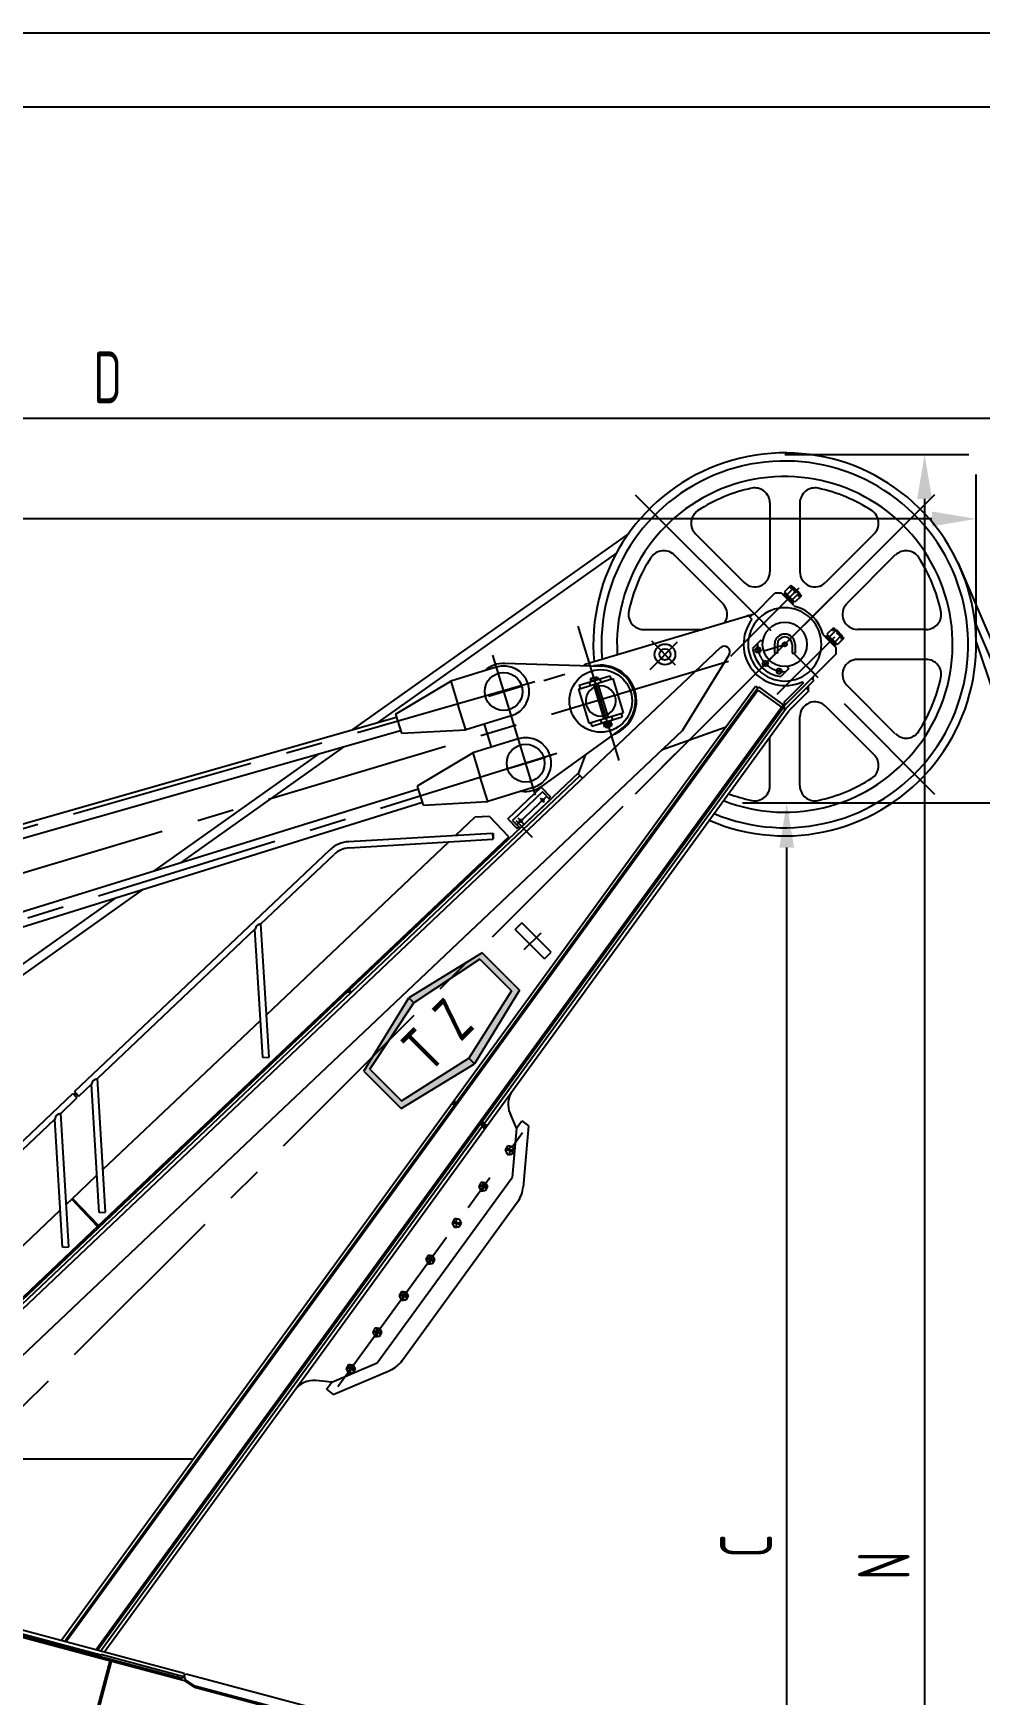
# Model space of a CAD drawing. Header units: millimetres. Extents: x 0 to 42000, y 0 to 29700.
# Drawn here: x 27927 to 34334, y 18454 to 29700 of the extents above; entities that cross this region are included whole.
import ezdxf

# ---------------------------------------------------------------- set-up
doc = ezdxf.new("R2010")
doc.units = ezdxf.units.MM
doc.header["$LTSCALE"] = 1000
doc.linetypes.add('G', pattern=[2, 1.25, -0.25, 0.25, -0.25])
for name, color, linetype in [('01', 7, 'Continuous'), ('02', 1, 'Continuous'), ('05', 142, 'G'), ('08', 1, 'Continuous')]:
    doc.layers.add(name, color=color, linetype=linetype)
doc.styles.get("Standard").update_dxf_attribs({"font": 'isocp', "width": 0.707, "bigfont": 'intecad.shx'})
doc.dimstyles.new('INTE', dxfattribs={"dimscale": 100, "dimtxt": 3.5, "dimasz": 3, "dimexe": 3, "dimexo": 0, "dimgap": 1, "dimtad": 1, "dimdec": 0, "dimdsep": 46, "dimtxsty": 'Standard', "dimcen": 0, "dimclrd": 1, "dimclre": 1, "dimclrt": 3, "dimaunit": 1, "dimadec": 0, "dimazin": 0, "dimtfac": 1, "dimtmove": 0, "dimatfit": 0, "dimfxl": 1, "dimarcsym": 0})
doc.dimstyles.new('INTE$2', dxfattribs={"dimscale": 100, "dimtxt": 3.5, "dimasz": 3, "dimexe": 3, "dimexo": 0, "dimgap": 1, "dimtad": 1, "dimtih": 1, "dimtoh": 1, "dimdec": 0, "dimdsep": 46, "dimtxsty": 'Standard', "dimcen": 0, "dimclrd": 1, "dimclre": 1, "dimclrt": 3, "dimaunit": 1, "dimadec": 0, "dimazin": 0, "dimtfac": 1, "dimtmove": 0, "dimatfit": 0, "dimfxl": 1, "dimarcsym": 0})

# ---------------------------------------------------------------- blocks, each defined once
blk = doc.blocks.new('ert')
at = {"layer": '01'}
for points in [[(27259, 12092), (26692, 11956), (26692, 11599), (27259, 11462), (27259, 11516), (26733, 11634), (26733, 11937), (27259, 12043)], [(27259, 12092), (27826, 11956), (27826, 11599), (27259, 11462), (27259, 11516), (27784, 11634), (27784, 11937), (27259, 12043)]]:
    blk.add_hatch(color=256, dxfattribs=at).paths.add_polyline_path(points)
for p, q in [((26692, 11956), (27259, 12092)), ((26733, 11937), (27259, 12043)), ((27826, 11956), (27259, 12092)), ((27259, 12043), (27259, 12092)), ((27259, 12043), (27259, 12092)), ((27784, 11937), (27259, 12043)), ((26692, 11956), (26692, 11599)), ((26733, 11937), (26733, 11634)), ((27784, 11937), (27784, 11634)), ((27826, 11956), (27826, 11599)), ((26692, 11599), (27259, 11462)), ((26733, 11634), (27259, 11516)), ((27784, 11634), (27259, 11516)), ((27826, 11599), (27259, 11462)), ((27259, 11516), (27259, 11462)), ((27259, 11516), (27259, 11462))]:
    blk.add_line(p, q, dxfattribs=at)
at = {"layer": '01', "insert": (27006, 11930), "char_height": 300, "width": 1341.1, "attachment_point": 1}
blk.add_mtext('{\\f黑体|b0|i0|c134|p2;T Z}', dxfattribs=at)
blk = doc.blocks.new('*U62')
at = {"layer": '01'}
for p, q in [((0, 30), (-28, 15)), ((-28, 15), (-28, 0)), ((-28, -15), (-28, 0)), ((28, 15), (0, 30)), ((28, 0), (28, 15)), ((28, 0), (28, -15)), ((0, -30), (-28, -15)), ((28, -15), (0, -30))]:
    blk.add_line(p, q, dxfattribs=at)
at = {"layer": '05'}
for p, q in [((-29, 0), (29, 0)), ((0, -32), (0, 32))]:
    blk.add_line(p, q, dxfattribs=at)
blk = doc.blocks.new('*U60')
at = {"layer": '01'}
for p, q in [((-26, 0), (-26, 25)), ((-26, 25), (0, 25)), ((-26, 15), (0, 15)), ((0, 25), (0, 0)), ((0, -25), (0, 0)), ((-26, 0), (-26, -25)), ((-26, -15), (0, -15)), ((-26, -25), (0, -25))]:
    blk.add_line(p, q, dxfattribs=at)
at = {"layer": '05'}
blk.add_line((-27, 0), (1, 0), dxfattribs=at)
blk = doc.blocks.new('*U59')
at = {"layer": '01'}
for p, q in [((-23, 8), (-23, 0)), ((0, 8), (-23, 8)), ((-23, 0), (0, 0)), ((0, 0), (-4, 8)), ((0, 8), (4, 0)), ((0, 8), (23, 8)), ((23, 0), (0, 0)), ((23, 8), (23, 0))]:
    blk.add_line(p, q, dxfattribs=at)
at = {"layer": '05'}
blk.add_line((0, 10), (0, -2), dxfattribs=at)
blk = doc.blocks.new('EWR')
at = {"layer": '01'}
for points in [[(67273, 33026), (67287, 33013), (67312, 33037)], [(67680, 32522), (67680, 32551), (67666, 32537)], [(67712, 32593), (67713, 32613), (67703, 32602)], [(67514, 32414), (67506, 32403), (67523, 32392)], [(65272, 29733), (65266, 29724), (65267, 29723), (65287, 29726)], [(65291, 29724), (65287, 29726), (65267, 29723), (65287, 29719)]]:
    blk.add_hatch(color=256, dxfattribs=at).paths.add_polyline_path(points)
at = {"layer": '01', "linetype": 'Continuous'}
blk.add_hatch(color=7, dxfattribs=at).paths.add_polyline_path([(64576, 30496), (64561, 30482), (64581, 30473), (64585, 30477)])
at = {"layer": '01'}
h = blk.add_hatch(color=256, dxfattribs=at)
h.paths.add_polyline_path([(65281, 29745), (65272, 29733), (65287, 29719)])
h.paths.add_polyline_path([(65272, 29733), (65267, 29725), (65270, 29722), (65287, 29719)])
h.paths.add_polyline_path([(65267, 29725), (65265, 29723), (65270, 29722)])
h = blk.add_hatch(color=256, dxfattribs=at)
h.paths.add_polyline_path([(65281, 29745), (65272, 29733), (65287, 29726), (65293, 29728)])
h.paths.add_polyline_path([(65287, 29726), (65291, 29724), (65293, 29728)])
h = blk.add_hatch(color=256, dxfattribs=at)
h.paths.add_polyline_path([(65476, 29577), (65478, 29580), (65463, 29594), (65456, 29584)])
h.paths.add_polyline_path([(65474, 29608), (65463, 29594), (65478, 29580), (65482, 29586)])
h = blk.add_hatch(color=256, dxfattribs=at)
h.paths.add_polyline_path([(65478, 29581), (65473, 29574), (65488, 29552), (65496, 29563)])
h.paths.add_polyline_path([(65483, 29588), (65478, 29581), (65496, 29563), (65507, 29577)])
for p, q in [((67419, 33790), (67419, 33324)), ((67622, 33790), (67622, 33324)), ((66916, 33581), (67245, 33252)), ((68125, 33581), (67796, 33252)), ((66772, 33438), (67101, 33109)), ((68268, 33438), (67939, 33109)), ((66564, 32934), (66966, 32934)), ((68477, 32934), (68012, 32934)), ((68477, 32731), (68012, 32731)), ((65623, 32705), (66281, 32685)), ((66129, 32557), (66335, 32620)), ((66335, 32620), (66342, 32597)), ((66129, 32557), (66136, 32534)), ((66196, 32577), (66203, 32554)), ((66268, 32599), (66275, 32576)), ((68268, 32228), (67939, 32557)), ((68125, 32085), (67796, 32414)), ((65485, 32293), (65533, 32138)), ((66206, 32302), (66213, 32279)), ((66213, 32279), (66420, 32343)), ((66273, 32323), (66280, 32300)), ((66346, 32345), (66353, 32322)), ((66413, 32366), (66420, 32343)), ((67622, 31876), (67622, 32342)), ((65877, 31874), (66412, 32259)), ((67419, 31876), (67419, 32206)), ((65645, 31653), (65870, 31867)), ((65879, 31834), (65677, 31642)), ((65870, 31867), (65933, 31800)), ((65931, 31780), (65879, 31834)), ((65931, 31780), (65728, 31588)), ((65922, 31789), (65933, 31800)), ((65645, 31653), (65708, 31587)), ((65728, 31588), (65677, 31642)), ((65542, 31556), (65544, 31514)), ((65545, 31553), (65547, 31517)), ((65708, 31587), (65719, 31597)), ((62656, 29042), (62699, 29083)), ((62699, 29083), (62874, 28899)), ((61392, 27844), (62616, 29004)), ((61381, 27484), (62874, 28899))]:
    blk.add_line(p, q)
at = {"ltscale": 1.5}
for p, q in [((65294, 31541), (65423, 31664)), ((65522, 31669), (65423, 31664)), ((65653, 31531), (65522, 31669)), ((62868, 28894), (65653, 31531)), ((64011, 30326), (65246, 31496)), ((64568, 31498), (65542, 31556)), ((64571, 31455), (65544, 31514)), ((62713, 29806), (64440, 31442)), ((63974, 30942), (64469, 31411)), ((64029, 30039), (63974, 30942)), ((62867, 29894), (63934, 30905)), ((63986, 30037), (63934, 30905)), ((62904, 29278), (63971, 30288)), ((63986, 30037), (64029, 30039)), ((62713, 29806), (62742, 29775)), ((62715, 29803), (62713, 29801)), ((62742, 29775), (62827, 29856)), ((62879, 28988), (62827, 29856)), ((62922, 28991), (62867, 29894)), ((61234, 28405), (62700, 29793)), ((62619, 29658), (62729, 29763)), ((62700, 29793), (62729, 29763)), ((62702, 29791), (62704, 29793)), ((62704, 29793), (62729, 29767)), ((62713, 29801), (62737, 29775)), ((62727, 29765), (62729, 29767)), ((62739, 29777), (62737, 29775)), ((61355, 28461), (62579, 29620)), ((62631, 28752), (62579, 29620)), ((62673, 28755), (62619, 29658)), ((62694, 29078), (62864, 29240)), ((62868, 28894), (62694, 29078)), ((62879, 28988), (62922, 28991)), ((62631, 28752), (62673, 28755))]:
    blk.add_line(p, q, dxfattribs=at)
for centre, radius in [((66274, 32450), 212), ((65881, 31778), 8.75), ((65733, 31638), 8.75)]:
    blk.add_circle(centre, radius)
for centre, radius, start, end in [((67520, 32833), 1296, 246.7472, 185.2182), ((67520, 32833), 1136, 248.5718, 183.601), ((67520, 32833), 1080, 102.0097, 122.9903), ((67317, 33790), 102, 360, 102.0097), ((67724, 33790), 102, 77.9903, 180), ((67520, 32833), 1080, 57.0097, 77.9903), ((66988, 33653), 102, 122.9903, 225), ((68053, 33653), 102, 315, 57.0097), ((67520, 32833), 1080, 147.0097, 167.9903), ((66700, 33365), 102, 45, 147.0097), ((68341, 33365), 102, 32.9903, 135), ((67520, 32833), 1080, 12.0097, 32.9903), ((67317, 33324), 102, 225, 360), ((67724, 33324), 102, 180, 315), ((67029, 33036), 102, 325.0758, 45), ((68012, 33036), 102, 135, 270), ((66564, 33036), 102, 167.9903, 270), ((68477, 33036), 102, 270, 12.0097), ((68012, 32629), 102, 90, 225), ((68477, 32629), 102, 347.9903, 90), ((65617, 32514), 190, 87.7569, 132.1257), ((66274, 32450), 235, 305.745, 88.255), ((66274, 32450), 102, 295.4565, 98.5435), ((67520, 32833), 1080, 327.0097, 347.9903), ((67724, 32342), 102, 45, 180), ((68341, 32300), 102, 225, 327.0097), ((68053, 32013), 102, 302.9903, 45), ((65765, 32028), 190, 261.7104, 305.745), ((67317, 31876), 102, 257.9903, 360), ((67724, 31876), 102, 180, 282.0097), ((67520, 32833), 1080, 282.0097, 302.9903), ((67520, 32833), 1080, 249.354, 257.9903)]:
    blk.add_arc(centre, radius, start, end)
for centre in [(63982, 30894), (62875, 29845), (62627, 29610)]:
    blk.add_arc(centre, 49.1, 99.225, 167.675, dxfattribs=at)
at = {"layer": '01', "color": 7, "linetype": 'Continuous'}
for p, q in [((66465, 33584), (64595, 32256)), ((66382, 33452), (64768, 32306)), ((67314, 33039), (67453, 33179)), ((67498, 33179), (67453, 33179)), ((67580, 33097), (67498, 33179)), ((67582, 33219), (67577, 33219)), ((67620, 33181), (67582, 33219)), ((67620, 33181), (67620, 33177)), ((67269, 33030), (67261, 33022)), ((67314, 33039), (67425, 32928)), ((67784, 32893), (67866, 32811)), ((67869, 32932), (67864, 32932)), ((67869, 32932), (67907, 32894)), ((67907, 32894), (67907, 32890)), ((67866, 32766), (67514, 32414)), ((67727, 32626), (67615, 32738)), ((67866, 32811), (67866, 32766)), ((66123, 32530), (66355, 32601)), ((66123, 32530), (66194, 32299)), ((66355, 32601), (66425, 32369)), ((67321, 32549), (67336, 32538)), ((67646, 32573), (67520, 32447)), ((67717, 32588), (67529, 32401)), ((67683, 32519), (67548, 32384)), ((67717, 32588), (67703, 32602)), ((50331, 28184), (64892, 32341)), ((64885, 32361), (64925, 32233)), ((66194, 32299), (66425, 32369)), ((50359, 28094), (64919, 32251)), ((64365, 32093), (63246, 31298)), ((64538, 32142), (63431, 31356)), ((66168, 32084), (66122, 31956)), ((66122, 31956), (66151, 31927)), ((50554, 27356), (65041, 31856)), ((65074, 31745), (65035, 31873)), ((51967, 27680), (65068, 31766)), ((63178, 31176), (58848, 28101)), ((62994, 31119), (58814, 28150)), ((65939, 30750), (65741, 30948)), ((65893, 30705), (65695, 30903)), ((64581, 30473), (64561, 30482)), ((64585, 30477), (64576, 30496))]:
    blk.add_line(p, q, dxfattribs=at)
at = {"layer": '01'}
for p, q in [((67506, 33171), (67514, 33178)), ((67514, 33178), (67579, 33114)), ((67559, 33229), (67518, 33188)), ((67589, 33118), (67518, 33188)), ((67525, 33182), (67518, 33174)), ((67578, 33213), (67536, 33171)), ((67569, 33226), (67558, 33215)), ((67563, 33210), (67558, 33215)), ((67567, 33227), (67559, 33229)), ((67573, 33221), (67563, 33210)), ((67628, 33167), (67567, 33227)), ((67613, 33178), (67571, 33136)), ((67577, 33219), (67576, 33218)), ((67577, 33219), (67620, 33177)), ((67593, 33201), (67580, 33189)), ((67580, 33189), (67589, 33180)), ((67602, 33193), (67589, 33180)), ((67620, 33177), (67619, 33176)), ((67579, 33114), (67571, 33106)), ((67582, 33125), (67575, 33118)), ((67630, 33159), (67589, 33118)), ((67621, 33173), (67611, 33163)), ((67611, 33163), (67615, 33158)), ((67626, 33169), (67615, 33158)), ((67628, 33167), (67630, 33159)), ((67312, 33037), (66198, 32706)), ((67298, 33001), (67269, 33030)), ((67357, 32861), (67302, 32806)), ((67357, 32861), (67372, 32847)), ((67801, 32891), (67794, 32883)), ((67866, 32827), (67801, 32891)), ((67847, 32942), (67805, 32901)), ((67805, 32901), (67876, 32831)), ((67812, 32894), (67805, 32887)), ((67865, 32926), (67823, 32884)), ((67856, 32938), (67845, 32928)), ((67850, 32923), (67845, 32928)), ((67854, 32940), (67847, 32942)), ((67860, 32934), (67850, 32923)), ((67915, 32880), (67854, 32940)), ((67900, 32891), (67858, 32849)), ((67864, 32932), (67863, 32931)), ((67907, 32890), (67864, 32932)), ((67917, 32872), (67876, 32831)), ((67908, 32886), (67898, 32875)), ((67898, 32875), (67902, 32871)), ((67913, 32882), (67902, 32871)), ((67907, 32890), (67906, 32889)), ((67915, 32880), (67917, 32872)), ((67085, 32811), (61284, 27315)), ((66827, 32251), (67143, 32763)), ((67320, 32800), (67327, 32806)), ((67325, 32780), (67320, 32800)), ((67346, 32774), (67325, 32780)), ((67333, 32813), (67327, 32806)), ((67353, 32808), (67333, 32813)), ((67352, 32781), (67346, 32774)), ((67352, 32781), (67359, 32787)), ((67359, 32787), (67353, 32808)), ((67450, 32833), (67450, 32773)), ((67470, 32773), (67450, 32773)), ((67470, 32833), (67470, 32773)), ((67570, 32833), (67570, 32773)), ((67570, 32773), (67590, 32773)), ((67590, 32833), (67590, 32773)), ((67858, 32819), (67866, 32827)), ((67869, 32838), (67862, 32831)), ((65566, 32679), (65259, 32585)), ((66032, 32629), (65889, 32586)), ((66226, 32606), (66251, 32614)), ((66251, 32614), (66256, 32596)), ((67370, 32708), (67377, 32715)), ((67375, 32688), (67370, 32708)), ((67396, 32683), (67375, 32688)), ((67383, 32721), (67377, 32715)), ((67403, 32716), (67383, 32721)), ((67402, 32689), (67396, 32683)), ((67402, 32689), (67409, 32696)), ((67409, 32696), (67403, 32716)), ((67468, 32665), (67462, 32658)), ((67462, 32658), (67467, 32638)), ((67467, 32638), (67487, 32633)), ((67468, 32665), (67475, 32672)), ((67475, 32672), (67495, 32666)), ((67487, 32633), (67494, 32639)), ((67548, 32670), (67493, 32615)), ((67500, 32646), (67494, 32639)), ((67495, 32666), (67500, 32646)), ((67534, 32685), (67548, 32670)), ((62623, 26090), (67321, 32549)), ((62644, 26085), (67342, 32545)), ((62654, 26082), (67338, 32522)), ((64885, 32361), (65259, 32585)), ((65259, 32585), (65310, 32420)), ((66226, 32606), (66202, 32599)), ((66202, 32599), (66208, 32581)), ((66208, 32581), (66232, 32588)), ((66218, 32584), (66212, 32602)), ((66225, 32561), (66295, 32330)), ((66256, 32596), (66232, 32588)), ((66246, 32593), (66241, 32611)), ((66253, 32570), (66324, 32338)), ((67338, 32522), (67497, 32407)), ((67342, 32545), (67517, 32417)), ((67646, 32573), (67639, 32580)), ((67683, 32519), (67666, 32537)), ((67680, 32522), (67680, 32551)), ((67712, 32593), (67713, 32613)), ((62857, 26028), (67509, 32423)), ((62867, 26025), (67517, 32417)), ((62888, 26019), (67529, 32401)), ((65360, 32255), (65310, 32420)), ((67523, 32392), (67506, 32403)), ((67523, 32392), (67514, 32414)), ((62914, 26013), (67548, 32384)), ((65667, 32349), (65360, 32255)), ((66289, 32350), (66304, 32354)), ((66318, 32358), (66304, 32354)), ((66343, 32277), (66328, 32273)), ((66341, 32284), (66343, 32277)), ((64209, 29771), (66827, 32251)), ((64926, 32231), (65360, 32255)), ((65715, 32194), (65408, 32100)), ((66312, 32275), (66314, 32268)), ((66314, 32268), (66328, 32273)), ((67117, 32271), (66685, 32117)), ((65034, 31876), (65408, 32100)), ((65408, 32100), (65459, 31935)), ((66124, 31963), (61252, 27347)), ((66133, 31944), (61266, 27333)), ((65509, 31770), (65459, 31935)), ((65816, 31864), (65509, 31770)), ((65074, 31745), (65509, 31770)), ((65695, 30903), (65741, 30948)), ((65893, 30705), (65939, 30750)), ((64583, 30475), (64569, 30489)), ((64583, 30475), (64569, 30489)), ((64186, 27804), (65656, 29825)), ((61450, 27157), (64215, 29777)), ((65293, 29728), (65265, 29723)), ((65266, 29724), (65287, 29719)), ((65291, 29724), (65272, 29733)), ((65293, 29728), (65281, 29745)), ((65476, 29577), (65456, 29584)), ((65478, 29580), (65461, 29592)), ((65478, 29580), (65463, 29594)), ((65482, 29586), (65474, 29608)), ((65483, 29588), (65507, 29577)), ((65704, 29559), (65660, 29659)), ((65704, 29559), (65739, 29608)), ((65739, 29608), (65785, 29574)), ((65473, 29574), (65488, 29552)), ((65704, 29559), (65674, 29225)), ((65785, 29574), (65749, 29160)), ((64762, 27970), (65674, 29225)), ((64930, 27986), (65711, 29060)), ((64453, 27839), (64762, 27970)), ((64464, 27757), (64847, 27919)), ((64453, 27839), (64345, 27851)), ((64417, 27791), (64453, 27839)), ((64417, 27791), (64464, 27757)), ((63516, 27319), (61621, 27319))]:
    blk.add_line(p, q, dxfattribs=at)
at = {"layer": '01', "color": 7, "linetype": 'Continuous', "ltscale": 1.5}
for p, q in [((65542, 31553), (65545, 31553)), ((65544, 31517), (65547, 31517))]:
    blk.add_line(p, q, dxfattribs=at)
at = {"layer": '01', "color": 7, "linetype": 'Continuous'}
for centre, radius in [((67591, 33191), 5.25), ((66709, 32765), 70)]:
    blk.add_circle(centre, radius, dxfattribs=at)
at = {"layer": '01'}
for centre, radius in [((67520, 32833), 150), ((67520, 32833), 13.9), ((66709, 32765), 38), ((65617, 32514), 128), ((65766, 32029), 128)]:
    blk.add_circle(centre, radius, dxfattribs=at)
for centre, radius, start, end in [((67520, 32833), 1241, 247.3165, 184.7134), ((67541, 33171), 61.2, 62.4351, 71.9567), ((67560, 33208), 18.9, 15.7192, 44.352), ((67472, 33060), 186, 49.4, 55.2413), ((67460, 33072), 186, 34.7587, 40.6), ((67608, 33160), 18.9, 45.648, 74.2808), ((67520, 32833), 248, 45, 135), ((67571, 33140), 61.2, 18.0433, 27.5649), ((67520, 32833), 279, 142.8281, 295.0926), ((67520, 32833), 248, 135, 225), ((67520, 32833), 248, 315, 45), ((67520, 32833), 70, 0, 180), ((67520, 32833), 50, 0, 180), ((67828, 32884), 61.2, 62.4351, 71.9567), ((67847, 32921), 18.9, 15.7192, 44.352), ((67759, 32773), 186, 49.4, 55.2413), ((67747, 32785), 186, 34.7587, 40.6), ((67895, 32872), 18.9, 45.648, 74.2808), ((67859, 32853), 61.2, 18.0433, 27.5649), ((67111, 32783), 37.9, 328.1254, 134.5847), ((67520, 32833), 220, 187.1471, 262.8529), ((65617, 32514), 173, 287.0608, 107.0608), ((67520, 32833), 248, 225, 315), ((67534, 32433), 19, 135, 225), ((65766, 32029), 173, 287.0608, 107.0608), ((65799, 29720), 152, 143.971, 203.9284), ((65550, 29178), 200, 323.971, 354.964), ((64769, 28104), 200, 292.978, 323.971), ((64329, 27699), 152, 84.0136, 143.971)]:
    blk.add_arc(centre, radius, start, end, dxfattribs=at)
at = {"layer": '01', "color": 7, "linetype": 'Continuous'}
for centre, radius, start, end in [((67598, 33114), 25, 225, 254.5573), ((67520, 32833), 267, 15.4427, 74.5573), ((67802, 32911), 25, 195.4427, 225), ((66274, 32450), 267, 106.5913, 116.5946), ((66274, 32450), 242, 292.4216, 101.5784), ((66274, 32450), 102, 115.4565, 278.5435), ((64581, 31293), 205, 93.45, 133.45), ((64581, 31293), 163, 93.45, 133.45)]:
    blk.add_arc(centre, radius, start, end, dxfattribs=at)
at = {"layer": '05'}
for p, q in [((68534, 33846), (66507, 31819)), ((66507, 33846), (68534, 31819)), ((67614, 33214), (67152, 32752)), ((67602, 33181), (67579, 33203)), ((67837, 33150), (54790, 20103)), ((66119, 32956), (66397, 32047)), ((66608, 32663), (66794, 32850)), ((66781, 32693), (66619, 32854)), ((67469, 32495), (67858, 32884)), ((67868, 32914), (67891, 32892)), ((50615, 27764), (67520, 32833)), ((65542, 32760), (65831, 31813)), ((67324, 32778), (67354, 32809)), ((67325, 32808), (67353, 32780)), ((67374, 32687), (67404, 32717)), ((67375, 32716), (67403, 32688)), ((67466, 32637), (67496, 32667)), ((67495, 32638), (67467, 32666)), ((65515, 32483), (65737, 32551)), ((65664, 31997), (65900, 32070)), ((65908, 31804), (65706, 31612)), ((65894, 31763), (65866, 31793)), ((65700, 31642), (65809, 31528)), ((65710, 31616), (65761, 31664)), ((65712, 31660), (65752, 31618)), ((65747, 31623), (65721, 31651))]:
    blk.add_line(p, q, dxfattribs=at)
at = {"layer": '05', "color": 142, "linetype": 'G'}
for p, q in [((65546, 32745), (65705, 32227)), ((65757, 30767), (65871, 30880)), ((64494, 27809), (65745, 29529)), ((65638, 29423), (65679, 29394)), ((65459, 29177), (65499, 29147)), ((65280, 28930), (65320, 28901)), ((65100, 28683), (65141, 28654)), ((64921, 28437), (64961, 28407)), ((64741, 28190), (64782, 28161)), ((64562, 27943), (64602, 27914))]:
    blk.add_line(p, q, dxfattribs=at)
at = {"layer": '05', "color": 4, "linetype": 'G'}
for p, q in [((65829, 32579), (50235, 28105)), ((65978, 32094), (51781, 27677))]:
    blk.add_line(p, q, dxfattribs=at)
blk.add_arc((67520, 32833), 185, 178.1363, 271.8637, dxfattribs=at)
for name, rotation in [('*U59', 17.00000000001531), ('*U60', 107.0000000000458)]:
    blk.add_blockref(name, (66319, 32304), dxfattribs=dict(rotation=rotation))
at = {"layer": '01', "rotation": 45.0000000000737}
blk.add_blockref('ert', (54250, 2615), dxfattribs=at)
at = {"layer": '02', "rotation": 90}
for p in [(65658, 29409), (65478, 29163), (65299, 28916), (65120, 28669), (64940, 28423), (64761, 28176), (64581, 27929)]:
    blk.add_blockref('*U62', p, dxfattribs=at)
blk = doc.blocks.new('2')
for p, q in [((49917, 26849), (48223, 26849)), ((50489, 26837), (48223, 26837)), ((49991, 26827), (48223, 26827)), ((50493, 26875), (48224, 26875)), ((50498, 26853), (49917, 26853)), ((49917, 26837), (49917, 26853)), ((49985, 26827), (49985, 25900)), ((49991, 25900), (49991, 26827)), ((49998, 25899), (49998, 26826)), ((50500, 26856), (50489, 26837)), ((50500, 26862), (50493, 26875)), ((50500, 26862), (50508, 26875)), ((50500, 26856), (50500, 26862)), ((50500, 26856), (50500, 26862)), ((50500, 26856), (50511, 26837)), ((50508, 26875), (52401, 26875)), ((50509, 26826), (50585, 26801)), ((50587, 26811), (50511, 26837)), ((52382, 26811), (50587, 26811))]:
    blk.add_line(p, q)
at = {"ltscale": 3}
for p, q in [((50509, 26826), (49992, 26826)), ((49992, 26826), (49992, 25899)), ((51872, 26801), (50585, 26801))]:
    blk.add_line(p, q, dxfattribs=at)
blk = doc.blocks.new('*D134')
at = {"layer": '08', "color": 1, "lineweight": -2}
blk.add_line((20696, 13052), (26538, 13052), dxfattribs=at)
for start, end in [(25.5133, 41.9972), (3.0028, 19.5511)]:
    blk.add_arc((20513, 13052), 5725, start, end, dxfattribs=at)
at = {"layer": '08', "color": 1}
for points in [[(24731, 16848), (24804, 16916), (24561, 17100)], [(26280, 13353), (26180, 13350), (26238, 13052)]]:
    blk.add_solid(points, dxfattribs=at)
at = {"layer": 'DEFPOINTS', "color": 0}
for p in [(33331, 25869), (26043, 14533), (19596, 13052), (20696, 13052), (20284, 12822)]:
    blk.add_point(p, dxfattribs=at)
at = {"layer": '08', "color": 3, "insert": (25802, 15242), "char_height": 350, "attachment_point": 5}
blk.add_mtext('α', dxfattribs=at)
blk = doc.blocks.new('*D136')
at = {"layer": '08', "color": 1, "lineweight": -2}
for p, q in [((33014, 26848), (34260, 26848)), ((33960, 26548), (33960, 8588)), ((28074, 8288), (34260, 8288))]:
    blk.add_line(p, q, dxfattribs=at)
at = {"layer": '08', "color": 1}
for points in [[(33910, 26548), (34010, 26548), (33960, 26848)], [(33910, 8588), (34010, 8588), (33960, 8288)]]:
    blk.add_solid(points, dxfattribs=at)
at = {"layer": 'DEFPOINTS', "color": 0}
for p in [(33014, 26848), (28074, 8288), (33960, 8288)]:
    blk.add_point(p, dxfattribs=at)
at = {"layer": '08', "color": 3, "insert": (33685, 19328), "char_height": 350, "attachment_point": 5, "rotation": 90}
blk.add_mtext('N', dxfattribs=at)
blk = doc.blocks.new('*D137')
at = {"layer": '08', "color": 1, "lineweight": -2}
for p, q in [((17009, 22118), (17009, 26713)), ((34310, 25552), (34310, 26713)), ((34010, 26413), (17309, 26413))]:
    blk.add_line(p, q, dxfattribs=at)
at = {"layer": '08', "color": 1}
for points in [[(17309, 26463), (17309, 26363), (17009, 26413)], [(34010, 26463), (34010, 26363), (34310, 26413)]]:
    blk.add_solid(points, dxfattribs=at)
at = {"layer": 'DEFPOINTS', "color": 0}
for p in [(17009, 26413), (34310, 25552), (17009, 22118)]:
    blk.add_point(p, dxfattribs=at)
at = {"layer": '08', "color": 3, "insert": (25039, 26688), "char_height": 350, "attachment_point": 5}
blk.add_mtext('O', dxfattribs=at)
blk = doc.blocks.new('*D141')
at = {"layer": '08', "color": 1, "lineweight": -2}
for p, q in [((39610, 24488), (32727, 24488)), ((33027, 8588), (33027, 24188)), ((33891, 8288), (32727, 8288))]:
    blk.add_line(p, q, dxfattribs=at)
at = {"layer": '08', "color": 1}
for points in [[(32977, 24188), (33077, 24188), (33027, 24488)], [(32977, 8588), (33077, 8588), (33027, 8288)]]:
    blk.add_solid(points, dxfattribs=at)
at = {"layer": 'DEFPOINTS', "color": 0}
for p in [(33027, 24488), (39610, 24488), (33891, 8288)]:
    blk.add_point(p, dxfattribs=at)
at = {"layer": '08', "color": 3, "insert": (32752, 19461), "char_height": 350, "attachment_point": 5, "rotation": 90}
blk.add_mtext('C', dxfattribs=at)
blk = doc.blocks.new('*D142')
at = {"layer": '08', "color": 1, "lineweight": -2}
for p, q in [((17009, 21724), (17009, 27394)), ((39853, 24465), (39853, 27394)), ((17309, 27094), (39553, 27094))]:
    blk.add_line(p, q, dxfattribs=at)
at = {"layer": '08', "color": 1}
for points in [[(17309, 27144), (17309, 27044), (17009, 27094)], [(39553, 27144), (39553, 27044), (39853, 27094)]]:
    blk.add_solid(points, dxfattribs=at)
at = {"layer": 'DEFPOINTS', "color": 0}
for p in [(39853, 27094), (39853, 24465), (17009, 21724)]:
    blk.add_point(p, dxfattribs=at)
at = {"layer": '08', "color": 3, "insert": (28431, 27371), "char_height": 350, "attachment_point": 5}
blk.add_mtext('D', dxfattribs=at)
blk = doc.blocks.new('*U155')
at = {"layer": '01'}
blk.add_lwpolyline([(415, 292), (25, 292)], dxfattribs=at)
at = {"layer": '02'}
blk.add_lwpolyline([(420, 297), (0, 297)], dxfattribs=at)

msp = doc.modelspace()

# ---------------------------------------------------------------- linework, layer by layer
at = {"layer": '01'}
for p, q in [((34185.1, 26117.6), (36882.5, 19817.9)), ((34301.5, 25708.3), (36824.3, 19828.8)), ((34309.5, 25578.9), (36451.1, 19237.7))]:
    msp.add_line(p, q, dxfattribs=at)

# ---------------------------------------------------------------- block references
at = {"rotation": 345.0941707852485}
msp.add_blockref('2', (-26759.3, 5616.8), dxfattribs=at)
at = {"layer": '01', "xscale": 100, "yscale": 100, "zscale": 100}
msp.add_blockref('*U155', (0, 0), dxfattribs=at)
at = {"layer": '01'}
msp.add_blockref('EWR', (-34506.1, -7269.4), dxfattribs=at)

# ---------------------------------------------------------------- dimensions: what is measured, and where the dimension line sits
at = {"layer": '08'}
dim = msp.add_linear_dim(base=(39852.9, 27093.8), p1=(17008.8, 21724), p2=(39852.9, 24464.8), text='D', dimstyle='INTE', override={"dimgap": 1, "dimdec": 0, "dimzin": 8, "dimpost": '<>', "dimtol": 0, "dimlim": 0, "dimtp": 0, "dimtm": 0, "dimtfac": 0.7}, dxfattribs=at)
dim.commit()
dim.dimension.update_dxf_attribs({"geometry": '*D142', "text_midpoint": (28430.9, 27371.2)})
dim = msp.add_linear_dim(base=(17008.8, 26413.2), p1=(34309.6, 25552.5), p2=(17008.8, 22118), text='O', dimstyle='INTE', override={"dimgap": 1, "dimdec": 0, "dimzin": 8, "dimpost": '<>', "dimtol": 0, "dimlim": 0, "dimtp": 0, "dimtm": 0, "dimtfac": 0.7}, dxfattribs=at)
dim.commit()
dim.dimension.update_dxf_attribs({"geometry": '*D137', "text_midpoint": (25038.9, 26413.2), "dimtype": 160})
for base, p1, p2, text, picture, middle in [((33960.3, 8287.8), (33014.1, 26848), (28073.7, 8287.8), 'N', '*D136', (33960.3, 19327.6)), ((33027.1, 24487.8), (33891, 8287.8), (39610.1, 24487.8), 'C', '*D141', (33027.1, 19460.9))]:
    dim = msp.add_linear_dim(base=base, p1=p1, p2=p2, angle=90, text=text, dimstyle='INTE', override={"dimgap": 1, "dimdec": 0, "dimzin": 8, "dimpost": '<>', "dimtol": 0, "dimlim": 0, "dimtp": 0, "dimtm": 0, "dimtfac": 0.7}, dxfattribs=at)
    dim.commit()
    dim.dimension.update_dxf_attribs({"geometry": picture, "text_midpoint": middle, "dimtype": 160})
dim = msp.add_angular_dim_2l(base=(26042.9, 14533.2), line1=((33330.8, 25869.2), (20284, 12822.4)), line2=((19595.5, 13051.5), (20696, 13051.5)), text='α', dimstyle='INTE$2', override={"dimgap": 1, "dimpost": '<>', "dimaunit": 1, "dimadec": 0, "dimazin": 2, "dimtol": 0, "dimlim": 0, "dimtp": 0, "dimtm": 0, "dimtfac": 0.7}, dxfattribs=at)
dim.commit()
dim.dimension.update_dxf_attribs({"geometry": '*D134', "text_midpoint": (25802.2, 15242.3)})

doc.saveas('drawing.dxf')
